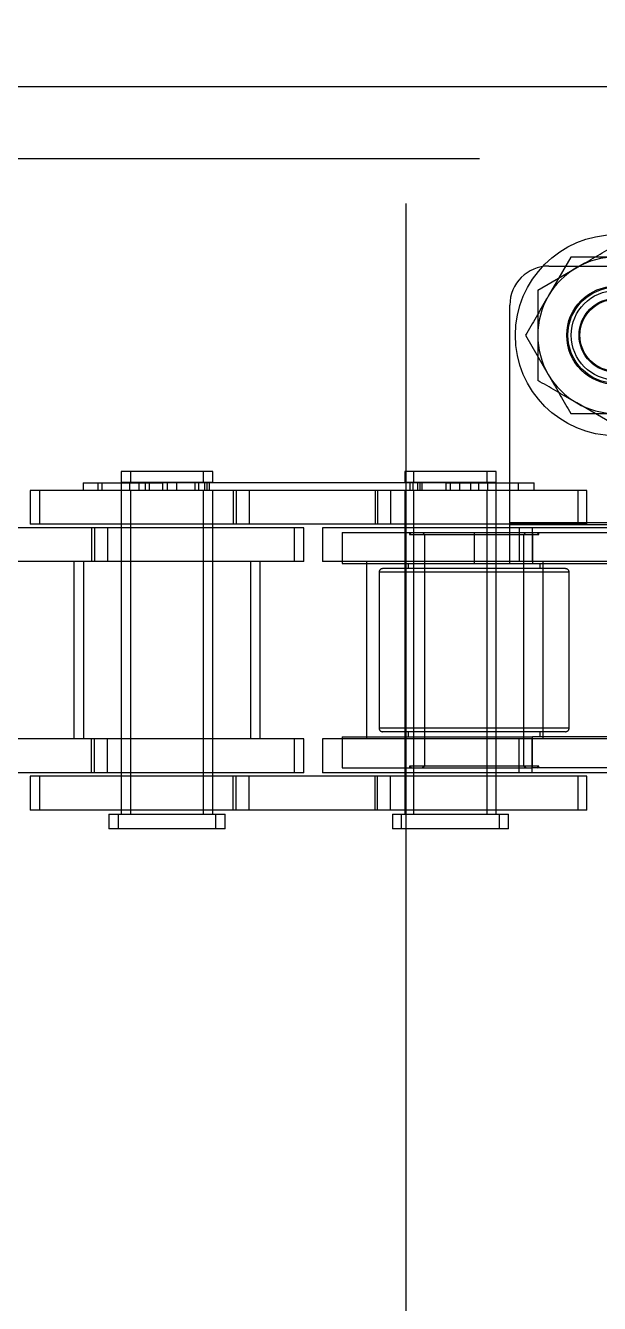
# Model space of a CAD drawing. Header units: metres. Extents: x 0 to 21025, y 0 to 14850.
# Drawn here: x 6163 to 6188.7, y 9272.1 to 9329.4 of the extents above; entities that cross this region are included whole.
import ezdxf

# ---------------------------------------------------------------- set-up
doc = ezdxf.new("R2010")
doc.units = ezdxf.units.M
doc.header["$LTSCALE"] = 25
doc.linetypes.add('HIDDEN2', pattern=[4.7625, 3.175, -1.5875])
for name, color, linetype in [('SL1', 8, 'Continuous'), ('SL4', 4, 'Continuous'), ('ST1', 7, 'HIDDEN2')]:
    doc.layers.add(name, color=color, linetype=linetype)

msp = doc.modelspace()

# ---------------------------------------------------------------- linework, layer by layer
at = {"layer": 'SL1'}
for radius, start, end in [(1215.5, 134.237972, 198.531491), (1170.7, 134.797453, 201.234448), (1164.35, 135.073034, 201.439244), (1158.35, 135.318064, 201.542777)]:
    msp.add_arc((7121.687, 8989.894), radius, start, end, dxfattribs=at)
at = {"layer": 'SL4'}
msp.add_line((5540.514, 9326.624), (6330.277, 9326.624), dxfattribs=at)
at = {"layer": 'ST1'}
for p, q in [((5540.514, 9326.624), (6330.277, 9326.624)), ((6540.514, 9323.386), (5540.514, 9323.386)), ((6180.032, 9321.384), (6180.032, 9266.384)), ((6287.752, 9321.384), (6180.032, 9321.384)), ((6187.421, 9318.984), (6186.411, 9317.234)), ((6185.942, 9317.504), (6187.692, 9318.515)), ((6186.442, 9318.584), (6192.442, 9318.584)), ((6184.692, 9307.009), (6184.692, 9316.834)), ((6185.4, 9315.484), (6186.411, 9313.734)), ((6189.442, 9311.442), (6187.692, 9312.452)), ((6170.973, 9309.384), (6167.283, 9309.384)), ((6167.283, 9309.384), (6167.283, 9308.91)), ((6167.705, 9309.384), (6167.705, 9308.91)), ((6171.395, 9309.384), (6170.973, 9309.384)), ((6170.973, 9308.91), (6170.973, 9309.384)), ((6171.395, 9308.91), (6171.395, 9309.384)), ((6183.673, 9309.384), (6179.983, 9309.384)), ((6179.983, 9309.384), (6179.983, 9308.91)), ((6180.383, 9309.384), (6180.383, 9308.91)), ((6184.073, 9309.384), (6183.673, 9309.384)), ((6183.673, 9308.91), (6183.673, 9309.384)), ((6184.073, 9308.91), (6184.073, 9309.384)), ((6165.576, 9308.873), (6169.128, 9308.873)), ((6165.576, 9308.873), (6165.576, 9308.541)), ((6166.238, 9308.873), (6166.238, 9308.541)), ((6166.411, 9308.873), (6166.411, 9308.541)), ((6167.283, 9308.91), (6170.973, 9308.91)), ((6167.283, 9308.873), (6167.283, 9307.021)), ((6167.652, 9308.91), (6167.652, 9308.541)), ((6168.074, 9308.91), (6168.074, 9308.541)), ((6168.358, 9308.873), (6168.358, 9308.541)), ((6168.531, 9308.873), (6168.531, 9308.541)), ((6169.128, 9308.873), (6169.128, 9308.541)), ((6181.828, 9308.873), (6169.128, 9308.873)), ((6169.342, 9308.873), (6169.342, 9308.541)), ((6169.757, 9308.873), (6169.757, 9308.541)), ((6170.604, 9308.541), (6170.604, 9308.91)), ((6170.747, 9308.873), (6170.747, 9308.541)), ((6170.973, 9308.91), (6171.395, 9308.91)), ((6171.026, 9308.541), (6171.026, 9308.91)), ((6171.114, 9308.873), (6171.114, 9308.541)), ((6171.218, 9308.873), (6171.218, 9308.541)), ((6179.983, 9308.91), (6183.673, 9308.91)), ((6180.209, 9308.873), (6180.209, 9308.541)), ((6180.352, 9308.91), (6180.352, 9308.541)), ((6180.56, 9308.873), (6180.56, 9308.541)), ((6180.664, 9308.873), (6180.664, 9308.541)), ((6180.752, 9308.91), (6180.752, 9308.541)), ((6181.828, 9308.873), (6181.828, 9308.541)), ((6181.828, 9308.873), (6185.059, 9308.873)), ((6182.02, 9308.873), (6182.02, 9308.541)), ((6182.436, 9308.873), (6182.436, 9308.541)), ((6182.935, 9308.873), (6182.935, 9308.541)), ((6183.304, 9308.541), (6183.304, 9308.91)), ((6183.673, 9308.91), (6184.073, 9308.91)), ((6183.704, 9308.541), (6183.704, 9308.91)), ((6184.073, 9307.021), (6184.073, 9308.873)), ((6185.059, 9308.873), (6185.78, 9308.873)), ((6185.059, 9308.873), (6185.059, 9308.541)), ((6185.78, 9308.541), (6185.78, 9308.873)), ((6172.303, 9308.541), (6163.208, 9308.541)), ((6163.208, 9308.541), (6163.208, 9307.021)), ((6163.63, 9308.541), (6163.63, 9307.021)), ((6167.283, 9308.541), (6167.283, 9294.042)), ((6167.705, 9308.541), (6167.705, 9307.021)), ((6167.705, 9308.541), (6167.705, 9294.042)), ((6170.973, 9307.021), (6170.973, 9308.541)), ((6170.973, 9294.042), (6170.973, 9308.541)), ((6171.395, 9307.021), (6171.395, 9308.541)), ((6171.395, 9294.042), (6171.395, 9308.541)), ((6172.303, 9308.541), (6172.303, 9307.021)), ((6178.653, 9308.541), (6172.303, 9308.541)), ((6172.427, 9308.541), (6172.427, 9307.021)), ((6173.011, 9308.541), (6173.011, 9307.021)), ((6178.653, 9308.541), (6178.653, 9307.021)), ((6187.748, 9308.541), (6178.653, 9308.541)), ((6178.766, 9308.541), (6178.766, 9307.021)), ((6179.351, 9308.541), (6179.351, 9307.021)), ((6179.983, 9308.541), (6179.983, 9307.021)), ((6179.983, 9308.541), (6179.983, 9294.042)), ((6180.383, 9308.541), (6180.383, 9307.021)), ((6180.383, 9308.541), (6180.383, 9294.042)), ((6183.673, 9307.021), (6183.673, 9308.541)), ((6183.673, 9294.042), (6183.673, 9308.541)), ((6184.073, 9294.042), (6184.073, 9308.541)), ((6188.148, 9308.541), (6187.748, 9308.541)), ((6187.748, 9307.021), (6187.748, 9308.541)), ((6188.148, 9307.021), (6188.148, 9308.541)), ((6165.953, 9306.869), (6159.603, 9306.869)), ((6172.303, 9307.021), (6163.208, 9307.021)), ((6165.953, 9306.869), (6165.953, 9305.349)), ((6175.048, 9306.869), (6165.953, 9306.869)), ((6166.088, 9306.869), (6166.088, 9305.349)), ((6166.672, 9306.869), (6166.672, 9305.349)), ((6167.283, 9306.869), (6167.283, 9305.349)), ((6167.705, 9306.869), (6167.705, 9305.349)), ((6170.973, 9305.349), (6170.973, 9306.869)), ((6171.395, 9305.349), (6171.395, 9306.869)), ((6178.653, 9307.021), (6172.303, 9307.021)), ((6175.47, 9306.869), (6175.048, 9306.869)), ((6175.048, 9305.349), (6175.048, 9306.869)), ((6175.47, 9305.349), (6175.47, 9306.869)), ((6185.69, 9306.869), (6176.308, 9306.869)), ((6176.308, 9306.869), (6176.308, 9305.349)), ((6187.748, 9307.021), (6178.653, 9307.021)), ((6180.383, 9306.869), (6180.383, 9305.349)), ((6184.073, 9305.349), (6184.073, 9306.869)), ((6184.692, 9307.096), (6194.192, 9307.096)), ((6184.692, 9307.009), (6194.192, 9307.009)), ((6184.692, 9305.259), (6184.692, 9307.009)), ((6185.105, 9306.869), (6185.105, 9305.349)), ((6185.69, 9306.869), (6185.69, 9305.349)), ((6192.029, 9306.869), (6185.69, 9306.869)), ((6188.148, 9307.021), (6187.748, 9307.021)), ((6177.187, 9306.659), (6183.092, 9306.659)), ((6177.187, 9306.659), (6177.187, 9305.259)), ((6180.199, 9306.659), (6180.199, 9306.57)), ((6180.288, 9306.659), (6180.199, 9306.57)), ((6180.199, 9306.57), (6185.984, 9306.57)), ((6180.778, 9306.659), (6180.867, 9306.57)), ((6180.867, 9306.57), (6180.867, 9296.198)), ((6183.092, 9306.659), (6183.092, 9305.259)), ((6183.092, 9306.659), (6184.692, 9306.659)), ((6184.692, 9306.659), (6194.192, 9306.659)), ((6185.317, 9306.57), (6185.406, 9306.659)), ((6185.317, 9296.198), (6185.317, 9306.57)), ((6185.713, 9306.659), (6185.713, 9305.259)), ((6185.984, 9306.57), (6185.895, 9306.659)), ((6185.984, 9306.57), (6185.984, 9306.659)), ((6165.953, 9305.349), (6159.603, 9305.349)), ((6165.168, 9305.349), (6165.168, 9297.419)), ((6165.59, 9305.349), (6165.59, 9297.419)), ((6175.048, 9305.349), (6165.953, 9305.349)), ((6167.283, 9305.349), (6167.283, 9297.419)), ((6167.705, 9305.349), (6167.705, 9297.419)), ((6170.973, 9297.419), (6170.973, 9305.349)), ((6171.395, 9297.419), (6171.395, 9305.349)), ((6173.088, 9297.419), (6173.088, 9305.349)), ((6173.51, 9297.419), (6173.51, 9305.349)), ((6175.47, 9305.349), (6175.048, 9305.349)), ((6185.69, 9305.349), (6176.308, 9305.349)), ((6177.187, 9305.259), (6183.092, 9305.259)), ((6178.268, 9305.349), (6178.268, 9297.419)), ((6180.137, 9305.259), (6180.137, 9305.034)), ((6180.383, 9305.349), (6180.383, 9297.419)), ((6183.092, 9305.259), (6184.692, 9305.259)), ((6184.073, 9297.419), (6184.073, 9305.349)), ((6184.692, 9305.259), (6194.192, 9305.259)), ((6192.029, 9305.349), (6185.69, 9305.349)), ((6186.046, 9305.034), (6186.046, 9305.259)), ((6186.188, 9297.419), (6186.188, 9305.349)), ((6178.837, 9304.879), (6178.837, 9297.888)), ((6187.347, 9304.879), (6178.884, 9304.879)), ((6187.192, 9305.034), (6178.992, 9305.034)), ((6187.347, 9297.888), (6187.347, 9304.879)), ((6187.347, 9297.888), (6178.884, 9297.888)), ((6187.192, 9297.733), (6178.992, 9297.733)), ((6180.137, 9297.733), (6180.137, 9297.509)), ((6186.046, 9297.509), (6186.046, 9297.733)), ((6165.953, 9297.419), (6159.603, 9297.419)), ((6165.953, 9295.899), (6165.953, 9297.419)), ((6175.048, 9297.419), (6165.953, 9297.419)), ((6166.088, 9295.899), (6166.088, 9297.419)), ((6166.672, 9295.899), (6166.672, 9297.419)), ((6167.283, 9297.419), (6167.283, 9295.899)), ((6167.705, 9297.419), (6167.705, 9295.899)), ((6170.973, 9295.899), (6170.973, 9297.419)), ((6171.395, 9295.899), (6171.395, 9297.419)), ((6175.47, 9297.419), (6175.048, 9297.419)), ((6175.048, 9295.899), (6175.048, 9297.419)), ((6175.47, 9295.899), (6175.47, 9297.419)), ((6185.69, 9297.419), (6176.308, 9297.419)), ((6176.308, 9297.419), (6176.308, 9295.899)), ((6177.187, 9297.509), (6185.713, 9297.509)), ((6177.187, 9297.509), (6177.187, 9296.109)), ((6180.383, 9297.419), (6180.383, 9295.899)), ((6184.073, 9295.899), (6184.073, 9297.419)), ((6185.105, 9295.899), (6185.105, 9297.419)), ((6185.69, 9295.899), (6185.69, 9297.419)), ((6192.029, 9297.419), (6185.69, 9297.419)), ((6185.713, 9296.109), (6185.713, 9297.509)), ((6185.713, 9296.109), (6185.713, 9297.509)), ((6193.17, 9297.509), (6185.713, 9297.509)), ((6177.187, 9296.109), (6185.713, 9296.109)), ((6185.984, 9296.198), (6180.199, 9296.198)), ((6180.199, 9296.198), (6180.288, 9296.109)), ((6180.199, 9296.198), (6180.199, 9296.109)), ((6180.867, 9296.198), (6180.778, 9296.109)), ((6185.406, 9296.109), (6185.317, 9296.198)), ((6193.17, 9296.109), (6185.713, 9296.109)), ((6185.895, 9296.109), (6185.984, 9296.198)), ((6185.984, 9296.109), (6185.984, 9296.198)), ((6165.953, 9295.899), (6159.603, 9295.899)), ((6172.303, 9295.747), (6163.208, 9295.747)), ((6163.208, 9295.747), (6163.208, 9294.227)), ((6163.63, 9295.747), (6163.63, 9294.227)), ((6175.048, 9295.899), (6165.953, 9295.899)), ((6167.283, 9295.747), (6167.283, 9294.227)), ((6167.705, 9295.747), (6167.705, 9294.227)), ((6170.973, 9294.227), (6170.973, 9295.747)), ((6171.395, 9294.227), (6171.395, 9295.747)), ((6172.303, 9294.227), (6172.303, 9295.747)), ((6178.653, 9295.747), (6172.303, 9295.747)), ((6172.427, 9294.227), (6172.427, 9295.747)), ((6173.011, 9294.227), (6173.011, 9295.747)), ((6175.47, 9295.899), (6175.048, 9295.899)), ((6185.69, 9295.899), (6176.308, 9295.899)), ((6178.653, 9294.227), (6178.653, 9295.747)), ((6187.748, 9295.747), (6178.653, 9295.747)), ((6178.766, 9294.227), (6178.766, 9295.747)), ((6179.351, 9294.227), (6179.351, 9295.747)), ((6179.983, 9295.747), (6179.983, 9294.227)), ((6180.383, 9295.747), (6180.383, 9294.227)), ((6183.673, 9294.227), (6183.673, 9295.747)), ((6184.073, 9294.227), (6184.073, 9295.747)), ((6192.029, 9295.899), (6185.69, 9295.899)), ((6188.148, 9295.747), (6187.748, 9295.747)), ((6187.748, 9294.227), (6187.748, 9295.747)), ((6188.148, 9294.227), (6188.148, 9295.747)), ((6172.303, 9294.227), (6163.208, 9294.227)), ((6166.73, 9294.042), (6171.527, 9294.042)), ((6166.73, 9294.042), (6166.73, 9293.384)), ((6167.151, 9294.042), (6167.151, 9293.384)), ((6171.527, 9294.042), (6171.948, 9294.042)), ((6171.527, 9293.384), (6171.527, 9294.042)), ((6171.948, 9293.384), (6171.948, 9294.042)), ((6178.653, 9294.227), (6172.303, 9294.227)), ((6187.748, 9294.227), (6178.653, 9294.227)), ((6179.43, 9294.042), (6184.227, 9294.042)), ((6179.43, 9294.042), (6179.43, 9293.384)), ((6179.83, 9294.042), (6179.83, 9293.384)), ((6184.227, 9294.042), (6184.627, 9294.042)), ((6184.227, 9293.384), (6184.227, 9294.042)), ((6184.627, 9293.384), (6184.627, 9294.042)), ((6188.148, 9294.227), (6187.748, 9294.227)), ((6171.527, 9293.384), (6166.73, 9293.384)), ((6171.948, 9293.384), (6171.527, 9293.384)), ((6184.227, 9293.384), (6179.43, 9293.384)), ((6184.627, 9293.384), (6184.227, 9293.384))]:
    msp.add_line(p, q, dxfattribs=at)
for radius in [4.5, 2.2, 2.15, 2, 1.65, 1.61]:
    msp.add_circle((6189.442, 9315.484), radius, dxfattribs=at)
for centre, radius, start, end in [((6189.442, 9315.484), 3.5, 90, 150), ((6186.442, 9316.834), 1.75, 90, 180), ((6189.442, 9315.484), 3.5, 150, 210), ((6189.442, 9315.484), 3.5, 210, 270), ((6178.992, 9304.879), 0.155, 90, 180), ((6187.192, 9304.879), 0.155, 0, 90), ((6178.992, 9297.888), 0.155, 180, 270), ((6187.192, 9297.888), 0.155, 270, 0)]:
    msp.add_arc(centre, radius, start, end, dxfattribs=at)
for points, knots in [([(6187.692, 9318.515), (6187.733, 9318.539), (6188.324, 9318.88), (6188.903, 9319.214), (6189.442, 9319.525)], [0, 0, 0, 0, 0.070174, 1, 1, 1, 1]), ([(6189.442, 9318.984), (6189.29, 9318.984), (6188.606, 9318.984), (6187.94, 9318.984), (6187.421, 9318.984)], [0, 0, 0, 0, 0.221869, 1, 1, 1, 1]), ([(6186.411, 9317.234), (6186.387, 9317.192), (6186.045, 9316.601), (6185.711, 9316.022), (6185.4, 9315.484)], [0, 0, 0, 0, 0.070174, 1, 1, 1, 1]), ([(6185.942, 9317.504), (6185.942, 9317.335), (6185.942, 9316.676), (6185.942, 9315.992), (6185.942, 9315.484)], [0, 0, 0, 0, 0.257551, 1, 1, 1, 1]), ([(6185.942, 9315.484), (6185.942, 9315.3), (6185.942, 9314.616), (6185.942, 9313.95), (6185.942, 9313.463)], [0, 0, 0, 0, 0.268634, 1, 1, 1, 1]), ([(6186.411, 9313.734), (6186.435, 9313.692), (6186.776, 9313.101), (6187.11, 9312.522), (6187.421, 9311.984)], [0, 0, 0, 0, 0.070174, 1, 1, 1, 1]), ([(6187.692, 9312.452), (6187.65, 9312.476), (6187.059, 9312.818), (6186.48, 9313.152), (6185.942, 9313.463)], [0, 0, 0, 0, 0.070174, 1, 1, 1, 1]), ([(6187.421, 9311.984), (6187.94, 9311.984), (6188.606, 9311.984), (6189.29, 9311.984), (6189.442, 9311.984)], [0, 0, 0, 0, 0.778131, 1, 1, 1, 1])]:
    msp.add_open_spline(points, degree=3, knots=knots, dxfattribs=at)

doc.saveas('drawing.dxf')
